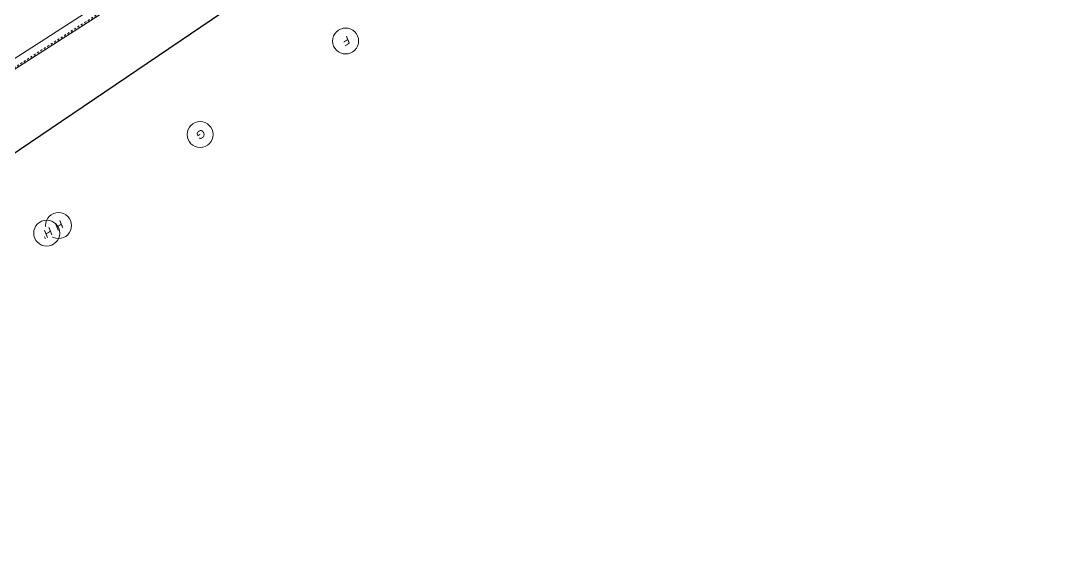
# Model space of a CAD drawing. Header units: metres. Extents: x 448 to 592, y 494 to 631.
# Drawn here: x 537.1 to 588.4, y 501.6 to 527.6 of the extents above; entities that cross this region are included whole.
import ezdxf

# ---------------------------------------------------------------- set-up
doc = ezdxf.new("R2010")
doc.units = ezdxf.units.M
doc.linetypes.add('Trazo general', pattern=[0.001875, 0.00125, -0.000625])
for name, color, linetype, lineweight in [('0-AUX', 7, 'Continuous', 5), ('00-AUX-2', 7, 'Continuous', 5), ('1-AR-VISTA', 7, 'Continuous', 5)]:
    doc.layers.add(name, color=color, linetype=linetype, lineweight=lineweight)
doc.layers.add('00-AUX-6', color=5, linetype='Trazo general', lineweight=5, true_color=0x0000ff)
doc.styles.add('Arial_I', font='ariali.ttf', dxfattribs={"height": 0.4})

# ---------------------------------------------------------------- blocks, each defined once
blk = doc.blocks.new('Rejilla - Extremo de rejilla-3554-Sótano 2 - STR')
at = {"layer": '0-AUX'}
blk.add_circle((0, 0), 0.0065, dxfattribs=at)

msp = doc.modelspace()

# ---------------------------------------------------------------- linework, layer by layer
at = {"layer": '00-AUX-2'}
for p, q in [((585.784, 556.74), (500.035, 501.573)), ((585.016, 556.781), (500.17, 502.195))]:
    msp.add_line(p, q, dxfattribs=at)
at = {"layer": '00-AUX-6'}
for p, q in [((585.762, 556.809), (499.997, 501.632)), ((585.784, 556.74), (500.035, 501.573))]:
    msp.add_line(p, q, dxfattribs=at)
at = {"layer": '1-AR-VISTA'}
msp.add_line((500.17, 502.195), (585.016, 556.781), dxfattribs=at)

# ---------------------------------------------------------------- block references
at = {"layer": '0-AUX', "xscale": 99.99999999999993, "yscale": 99.99999999999993, "zscale": 99.99999999999993, "rotation": 212.7553275663494}
for p in [(553.329, 526.618), (546.054, 521.938), (538.973, 517.382)]:
    msp.add_blockref('Rejilla - Extremo de rejilla-3554-Sótano 2 - STR', p, dxfattribs=at)

# ---------------------------------------------------------------- next in the draw order: texts
at = {"layer": '0-AUX', "char_height": 0.4, "attachment_point": 1, "rotation": 212.7553, "style": 'Arial_I', "bg_fill": 3, "box_fill_scale": 1.25, "bg_fill_color": 256, "bg_fill_true_color": 13158600, "bg_fill_transparency": 0}
for s, insert, width in [('\\fArial|b0|i1|c0|p34|;F', (553.617, 526.552), 0.41688), ('\\fArial|b0|i1|c0|p34|;G', (546.381, 521.897), 0.52911), ('\\fArial|b0|i1|c0|p34|;H', (539.286, 517.333), 0.48903)]:
    msp.add_mtext(s, dxfattribs=dict(at, insert=insert, width=width))

# ---------------------------------------------------------------- next in the draw order: linework, layer by layer
at = {"color": 6}
msp.add_line((532.506, 518.13), (588.418, 556.008), dxfattribs=at)

# ---------------------------------------------------------------- next in the draw order: block references
at = {"layer": '0-AUX', "xscale": 99.99999999999993, "yscale": 99.99999999999993, "zscale": 99.99999999999993, "rotation": 212.7553275663494}
msp.add_blockref('Rejilla - Extremo de rejilla-3554-Sótano 2 - STR', (538.384, 517.004), dxfattribs=at)

# ---------------------------------------------------------------- next in the draw order: texts
at = {"layer": '0-AUX', "insert": (538.742, 516.983), "char_height": 0.4, "width": 0.6173, "attachment_point": 1, "rotation": 212.7553, "style": 'Arial_I', "bg_fill": 3, "box_fill_scale": 1.25, "bg_fill_color": 256, "bg_fill_true_color": 13158600, "bg_fill_transparency": 0}
msp.add_mtext("H'", dxfattribs=at)

doc.saveas('drawing.dxf')
